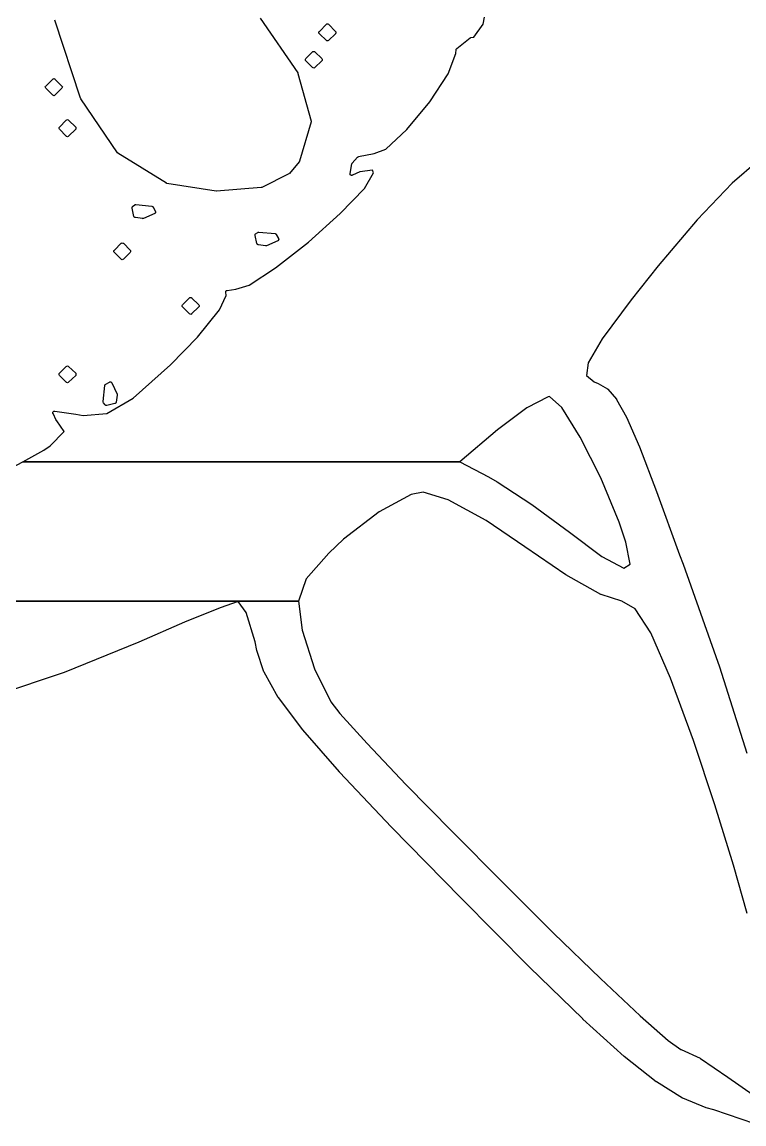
# Model space of a CAD drawing. Extents: x 83 to 346, y -162 to -57.
# Drawn here: x 148.054 to 150.288, y -143.642 to -140.231 of the extents above; entities that cross this region are included whole.
import ezdxf

# ---------------------------------------------------------------- set-up
doc = ezdxf.new("R2010")
doc.units = 0
doc.layers.add('BLACK', color=7, linetype='CONTINUOUS')

msp = doc.modelspace()

# ---------------------------------------------------------------- linework, layer by layer
at = {"layer": 'BLACK', "linetype": 'CONTINUOUS'}
for p, q in [((148.235, -140.467), (148.156, -140.225)), ((148.791, -140.219), (148.908, -140.388)), ((149.481, -140.238), (149.485, -140.216)), ((148.973, -140.261), (148.975, -140.26)), ((148.975, -140.26), (148.996, -140.238)), ((148.996, -140.238), (148.997, -140.237)), ((148.997, -140.237), (148.999, -140.237)), ((148.999, -140.237), (149.001, -140.237)), ((149.001, -140.237), (149.003, -140.238)), ((149.003, -140.238), (149.003, -140.238)), ((149.003, -140.238), (149.024, -140.26)), ((149.024, -140.26), (149.025, -140.261)), ((149.452, -140.278), (149.481, -140.238)), ((148.973, -140.263), (148.973, -140.261)), ((148.973, -140.265), (148.973, -140.263)), ((148.975, -140.267), (148.973, -140.265)), ((148.996, -140.288), (148.975, -140.267)), ((148.997, -140.289), (148.996, -140.288)), ((148.999, -140.289), (148.997, -140.289)), ((149.001, -140.289), (148.999, -140.289)), ((149.003, -140.288), (149.001, -140.289)), ((149.024, -140.267), (149.003, -140.288)), ((149.003, -140.288), (149.003, -140.288)), ((149.025, -140.265), (149.024, -140.266)), ((149.024, -140.266), (149.024, -140.267)), ((149.025, -140.261), (149.025, -140.261)), ((149.025, -140.261), (149.025, -140.263)), ((149.025, -140.263), (149.025, -140.265)), ((149.4, -140.313), (149.441, -140.28)), ((149.441, -140.28), (149.441, -140.28)), ((149.441, -140.28), (149.441, -140.28)), ((149.441, -140.28), (149.442, -140.28)), ((149.442, -140.28), (149.442, -140.279)), ((149.442, -140.279), (149.443, -140.279)), ((149.443, -140.279), (149.452, -140.278)), ((149.443, -140.279), (149.443, -140.279)), ((148.932, -140.344), (148.953, -140.323)), ((148.953, -140.323), (148.954, -140.322)), ((148.953, -140.323), (148.953, -140.323)), ((148.954, -140.322), (148.955, -140.322)), ((148.955, -140.322), (148.957, -140.322)), ((148.957, -140.322), (148.959, -140.322)), ((148.959, -140.322), (148.96, -140.323)), ((148.96, -140.323), (148.982, -140.344)), ((149.373, -140.391), (149.397, -140.328)), ((149.397, -140.328), (149.398, -140.316)), ((149.398, -140.315), (149.399, -140.314)), ((149.398, -140.316), (149.398, -140.315)), ((149.399, -140.314), (149.4, -140.313)), ((149.399, -140.314), (149.399, -140.314)), ((149.399, -140.314), (149.399, -140.314)), ((149.399, -140.314), (149.399, -140.314)), ((148.931, -140.346), (148.932, -140.344)), ((148.931, -140.348), (148.931, -140.346)), ((148.931, -140.35), (148.931, -140.348)), ((148.932, -140.35), (148.931, -140.35)), ((148.932, -140.344), (148.932, -140.344)), ((148.932, -140.351), (148.932, -140.35)), ((148.953, -140.372), (148.932, -140.351)), ((148.982, -140.351), (148.96, -140.372)), ((148.982, -140.344), (148.983, -140.346)), ((148.983, -140.35), (148.982, -140.351)), ((148.982, -140.351), (148.982, -140.351)), ((148.983, -140.346), (148.983, -140.348)), ((148.983, -140.348), (148.983, -140.35)), ((148.908, -140.388), (148.908, -140.389)), ((148.908, -140.389), (148.908, -140.39)), ((148.908, -140.39), (148.949, -140.538)), ((148.955, -140.373), (148.953, -140.372)), ((148.957, -140.374), (148.955, -140.373)), ((148.959, -140.373), (148.957, -140.374)), ((148.96, -140.372), (148.959, -140.373)), ((149.316, -140.478), (149.373, -140.391)), ((148.126, -140.432), (148.127, -140.43)), ((148.127, -140.43), (148.128, -140.429)), ((148.127, -140.43), (148.127, -140.43)), ((148.127, -140.43), (148.127, -140.43)), ((148.128, -140.429), (148.149, -140.408)), ((148.128, -140.429), (148.128, -140.429)), ((148.149, -140.408), (148.15, -140.407)), ((148.15, -140.407), (148.151, -140.407)), ((148.151, -140.407), (148.153, -140.406)), ((148.153, -140.406), (148.154, -140.407)), ((148.154, -140.407), (148.156, -140.407)), ((148.156, -140.407), (148.156, -140.408)), ((148.156, -140.408), (148.177, -140.429)), ((148.177, -140.429), (148.177, -140.429)), ((148.177, -140.429), (148.178, -140.43)), ((148.178, -140.43), (148.179, -140.432)), ((148.127, -140.434), (148.126, -140.432)), ((148.128, -140.436), (148.127, -140.434)), ((148.149, -140.457), (148.128, -140.436)), ((148.151, -140.458), (148.149, -140.457)), ((148.149, -140.457), (148.149, -140.457)), ((148.153, -140.459), (148.151, -140.458)), ((148.154, -140.458), (148.153, -140.459)), ((148.156, -140.457), (148.154, -140.458)), ((148.177, -140.436), (148.156, -140.457)), ((148.178, -140.434), (148.177, -140.436)), ((148.179, -140.432), (148.178, -140.434)), ((148.236, -140.468), (148.235, -140.467)), ((148.236, -140.469), (148.236, -140.468)), ((148.349, -140.636), (148.236, -140.469)), ((149.245, -140.564), (149.316, -140.478)), ((148.193, -140.534), (148.195, -140.533)), ((148.195, -140.533), (148.197, -140.534)), ((148.169, -140.559), (148.169, -140.557)), ((148.169, -140.557), (148.169, -140.557)), ((148.169, -140.557), (148.17, -140.557)), ((148.169, -140.561), (148.169, -140.559)), ((148.17, -140.563), (148.169, -140.561)), ((148.17, -140.556), (148.191, -140.535)), ((148.17, -140.557), (148.17, -140.556)), ((148.191, -140.584), (148.17, -140.563)), ((148.17, -140.563), (148.17, -140.563)), ((148.191, -140.535), (148.193, -140.534)), ((148.197, -140.534), (148.198, -140.535)), ((148.198, -140.535), (148.22, -140.556)), ((148.22, -140.563), (148.198, -140.584)), ((148.22, -140.556), (148.22, -140.556)), ((148.22, -140.556), (148.221, -140.557)), ((148.221, -140.561), (148.22, -140.563)), ((148.221, -140.557), (148.221, -140.559)), ((148.221, -140.559), (148.221, -140.561)), ((148.949, -140.54), (148.913, -140.662)), ((148.949, -140.538), (148.949, -140.538)), ((148.949, -140.538), (148.949, -140.539)), ((148.949, -140.539), (148.949, -140.539)), ((148.949, -140.539), (148.949, -140.54)), ((148.949, -140.54), (148.949, -140.54)), ((148.949, -140.54), (148.949, -140.54)), ((149.18, -140.625), (149.245, -140.564)), ((148.192, -140.585), (148.191, -140.584)), ((148.191, -140.584), (148.191, -140.584)), ((148.193, -140.585), (148.192, -140.585)), ((148.195, -140.586), (148.193, -140.585)), ((148.197, -140.585), (148.195, -140.586)), ((148.198, -140.584), (148.197, -140.585)), ((149.144, -140.638), (149.18, -140.625)), ((148.35, -140.636), (148.349, -140.636)), ((148.349, -140.636), (148.349, -140.636)), ((148.349, -140.636), (148.349, -140.636)), ((148.351, -140.637), (148.35, -140.636)), ((148.501, -140.73), (148.351, -140.637)), ((148.351, -140.637), (148.351, -140.637)), ((148.351, -140.637), (148.351, -140.637)), ((148.912, -140.664), (148.882, -140.7)), ((148.913, -140.663), (148.912, -140.664)), ((148.912, -140.664), (148.912, -140.664)), ((148.912, -140.664), (148.912, -140.664)), ((148.913, -140.662), (148.913, -140.663)), ((148.913, -140.663), (148.913, -140.663)), ((148.913, -140.663), (148.913, -140.663)), ((149.076, -140.668), (149.092, -140.649)), ((149.076, -140.669), (149.076, -140.668)), ((149.076, -140.668), (149.076, -140.668)), ((149.076, -140.668), (149.076, -140.668)), ((149.076, -140.67), (149.076, -140.669)), ((149.092, -140.649), (149.093, -140.649)), ((149.093, -140.649), (149.094, -140.648)), ((149.094, -140.648), (149.094, -140.648)), ((149.094, -140.648), (149.094, -140.648)), ((149.094, -140.648), (149.095, -140.648)), ((149.095, -140.647), (149.144, -140.638)), ((149.095, -140.648), (149.095, -140.647)), ((150.334, -140.66), (150.252, -140.73)), ((148.88, -140.701), (148.796, -140.743)), ((148.881, -140.7), (148.88, -140.701)), ((148.88, -140.701), (148.88, -140.701)), ((148.88, -140.701), (148.88, -140.701)), ((148.882, -140.7), (148.881, -140.7)), ((148.882, -140.7), (148.882, -140.7)), ((148.882, -140.7), (148.882, -140.7)), ((149.07, -140.7), (149.075, -140.67)), ((149.07, -140.701), (149.07, -140.7)), ((149.07, -140.7), (149.07, -140.7)), ((149.07, -140.702), (149.07, -140.701)), ((149.07, -140.701), (149.07, -140.701)), ((149.07, -140.703), (149.07, -140.702)), ((149.07, -140.702), (149.07, -140.702)), ((149.07, -140.704), (149.07, -140.703)), ((149.07, -140.703), (149.07, -140.703)), ((149.075, -140.67), (149.075, -140.67)), ((149.075, -140.67), (149.076, -140.67)), ((149.1, -140.695), (149.077, -140.705)), ((149.139, -140.69), (149.1, -140.695)), ((149.114, -140.746), (149.142, -140.698)), ((149.142, -140.698), (149.139, -140.69)), ((148.501, -140.731), (148.501, -140.73)), ((148.501, -140.73), (148.501, -140.73)), ((148.502, -140.731), (148.501, -140.731)), ((148.501, -140.731), (148.501, -140.731)), ((148.655, -140.755), (148.502, -140.731)), ((148.502, -140.731), (148.502, -140.731)), ((148.502, -140.731), (148.502, -140.731)), ((149.071, -140.704), (149.07, -140.704)), ((149.071, -140.705), (149.071, -140.704)), ((149.071, -140.704), (149.071, -140.704)), ((149.072, -140.705), (149.071, -140.705)), ((149.073, -140.705), (149.072, -140.705)), ((149.072, -140.705), (149.072, -140.705)), ((149.074, -140.706), (149.073, -140.705)), ((149.073, -140.705), (149.073, -140.705)), ((149.075, -140.706), (149.074, -140.706)), ((149.074, -140.706), (149.074, -140.706)), ((149.076, -140.706), (149.075, -140.706)), ((149.075, -140.706), (149.075, -140.706)), ((149.077, -140.705), (149.076, -140.705)), ((149.076, -140.705), (149.076, -140.706)), ((150.252, -140.73), (150.144, -140.843)), ((148.656, -140.755), (148.655, -140.755)), ((148.794, -140.743), (148.656, -140.755)), ((148.656, -140.755), (148.656, -140.755)), ((148.795, -140.743), (148.794, -140.743)), ((148.796, -140.743), (148.795, -140.743)), ((149.039, -140.824), (149.114, -140.746)), ((148.395, -140.804), (148.396, -140.803)), ((148.395, -140.805), (148.395, -140.804)), ((148.395, -140.804), (148.395, -140.804)), ((148.395, -140.804), (148.395, -140.804)), ((148.395, -140.806), (148.395, -140.805)), ((148.395, -140.805), (148.395, -140.805)), ((148.395, -140.807), (148.395, -140.806)), ((148.395, -140.806), (148.395, -140.806)), ((148.396, -140.802), (148.403, -140.797)), ((148.396, -140.803), (148.396, -140.802)), ((148.403, -140.797), (148.404, -140.796)), ((148.403, -140.797), (148.403, -140.797)), ((148.404, -140.796), (148.406, -140.796)), ((148.406, -140.796), (148.456, -140.801)), ((148.456, -140.801), (148.457, -140.801)), ((148.457, -140.801), (148.457, -140.802)), ((148.457, -140.802), (148.458, -140.802)), ((148.458, -140.802), (148.458, -140.802)), ((148.458, -140.802), (148.459, -140.802)), ((148.459, -140.802), (148.459, -140.802)), ((148.459, -140.802), (148.459, -140.803)), ((148.459, -140.803), (148.46, -140.803)), ((148.46, -140.803), (148.46, -140.804)), ((148.46, -140.804), (148.46, -140.804)), ((148.46, -140.804), (148.467, -140.817)), ((148.4, -140.833), (148.395, -140.807)), ((148.395, -140.807), (148.395, -140.807)), ((148.401, -140.834), (148.4, -140.833)), ((148.4, -140.833), (148.4, -140.833)), ((148.4, -140.833), (148.4, -140.833)), ((148.401, -140.835), (148.401, -140.834)), ((148.401, -140.834), (148.401, -140.834)), ((148.401, -140.834), (148.401, -140.834)), ((148.402, -140.835), (148.401, -140.835)), ((148.403, -140.836), (148.402, -140.835)), ((148.404, -140.836), (148.403, -140.836)), ((148.403, -140.836), (148.403, -140.836)), ((148.403, -140.836), (148.403, -140.836)), ((148.405, -140.836), (148.404, -140.836)), ((148.404, -140.836), (148.404, -140.836)), ((148.427, -140.839), (148.405, -140.836)), ((148.405, -140.836), (148.405, -140.836)), ((148.428, -140.84), (148.427, -140.839)), ((148.427, -140.839), (148.427, -140.839)), ((148.429, -140.839), (148.428, -140.839)), ((148.428, -140.839), (148.428, -140.84)), ((148.43, -140.839), (148.429, -140.839)), ((148.429, -140.839), (148.429, -140.839)), ((148.465, -140.824), (148.43, -140.839)), ((148.466, -140.823), (148.465, -140.823)), ((148.465, -140.823), (148.465, -140.824)), ((148.465, -140.824), (148.465, -140.824)), ((148.467, -140.822), (148.466, -140.822)), ((148.466, -140.822), (148.466, -140.822)), ((148.466, -140.822), (148.466, -140.822)), ((148.466, -140.822), (148.466, -140.823)), ((148.467, -140.817), (148.467, -140.817)), ((148.467, -140.817), (148.467, -140.817)), ((148.467, -140.817), (148.467, -140.818)), ((148.467, -140.818), (148.468, -140.819)), ((148.468, -140.819), (148.467, -140.82)), ((148.467, -140.82), (148.467, -140.821)), ((148.467, -140.821), (148.467, -140.821)), ((148.467, -140.821), (148.467, -140.821)), ((148.467, -140.821), (148.467, -140.822)), ((148.468, -140.819), (148.468, -140.819)), ((148.468, -140.819), (148.468, -140.819)), ((148.941, -140.912), (149.039, -140.824)), ((150.144, -140.843), (150.023, -140.986)), ((148.776, -140.889), (148.776, -140.888)), ((148.776, -140.888), (148.776, -140.888)), ((148.776, -140.888), (148.777, -140.888)), ((148.776, -140.89), (148.776, -140.889)), ((148.776, -140.889), (148.776, -140.889)), ((148.776, -140.891), (148.776, -140.89)), ((148.776, -140.89), (148.776, -140.89)), ((148.776, -140.89), (148.776, -140.89)), ((148.776, -140.892), (148.776, -140.891)), ((148.781, -140.917), (148.776, -140.892)), ((148.777, -140.887), (148.784, -140.882)), ((148.777, -140.888), (148.777, -140.887)), ((148.784, -140.882), (148.785, -140.881)), ((148.784, -140.882), (148.784, -140.882)), ((148.785, -140.881), (148.785, -140.881)), ((148.785, -140.881), (148.787, -140.881)), ((148.787, -140.881), (148.837, -140.886)), ((148.787, -140.881), (148.787, -140.881)), ((148.846, -140.908), (148.811, -140.924)), ((148.837, -140.886), (148.838, -140.886)), ((148.838, -140.886), (148.838, -140.886)), ((148.838, -140.886), (148.839, -140.886)), ((148.839, -140.886), (148.839, -140.887)), ((148.839, -140.887), (148.84, -140.887)), ((148.84, -140.887), (148.84, -140.887)), ((148.84, -140.887), (148.84, -140.888)), ((148.84, -140.888), (148.841, -140.888)), ((148.841, -140.888), (148.841, -140.888)), ((148.841, -140.888), (148.841, -140.889)), ((148.841, -140.889), (148.848, -140.901)), ((148.847, -140.908), (148.846, -140.908)), ((148.846, -140.908), (148.846, -140.908)), ((148.846, -140.908), (148.846, -140.908)), ((148.848, -140.906), (148.847, -140.907)), ((148.847, -140.907), (148.847, -140.907)), ((148.847, -140.907), (148.847, -140.907)), ((148.847, -140.907), (148.847, -140.908)), ((148.848, -140.901), (148.848, -140.902)), ((148.848, -140.902), (148.848, -140.902)), ((148.848, -140.902), (148.848, -140.902)), ((148.848, -140.902), (148.849, -140.903)), ((148.849, -140.904), (148.848, -140.904)), ((148.848, -140.904), (148.848, -140.905)), ((148.848, -140.905), (148.848, -140.905)), ((148.848, -140.905), (148.848, -140.906)), ((148.848, -140.906), (148.848, -140.906)), ((148.849, -140.903), (148.849, -140.903)), ((148.849, -140.903), (148.849, -140.904)), ((148.338, -140.94), (148.338, -140.938)), ((148.338, -140.938), (148.338, -140.938)), ((148.338, -140.938), (148.339, -140.938)), ((148.338, -140.942), (148.338, -140.94)), ((148.34, -140.944), (148.338, -140.942)), ((148.339, -140.938), (148.34, -140.937)), ((148.34, -140.937), (148.361, -140.916)), ((148.34, -140.937), (148.34, -140.937)), ((148.361, -140.916), (148.362, -140.915)), ((148.361, -140.916), (148.361, -140.916)), ((148.362, -140.915), (148.364, -140.914)), ((148.364, -140.914), (148.366, -140.915)), ((148.366, -140.915), (148.367, -140.915)), ((148.367, -140.915), (148.368, -140.916)), ((148.368, -140.916), (148.389, -140.937)), ((148.389, -140.937), (148.39, -140.938)), ((148.39, -140.942), (148.389, -140.944)), ((148.39, -140.938), (148.39, -140.94)), ((148.39, -140.94), (148.39, -140.942)), ((148.782, -140.918), (148.781, -140.917)), ((148.781, -140.917), (148.781, -140.917)), ((148.781, -140.917), (148.781, -140.917)), ((148.782, -140.919), (148.782, -140.918)), ((148.783, -140.92), (148.782, -140.919)), ((148.782, -140.919), (148.782, -140.919)), ((148.782, -140.919), (148.782, -140.919)), ((148.784, -140.92), (148.783, -140.92)), ((148.785, -140.921), (148.784, -140.92)), ((148.784, -140.92), (148.784, -140.92)), ((148.784, -140.92), (148.784, -140.92)), ((148.786, -140.921), (148.785, -140.921)), ((148.785, -140.921), (148.785, -140.921)), ((148.808, -140.924), (148.786, -140.921)), ((148.786, -140.921), (148.786, -140.921)), ((148.809, -140.924), (148.808, -140.924)), ((148.808, -140.924), (148.808, -140.924)), ((148.81, -140.924), (148.809, -140.924)), ((148.809, -140.924), (148.809, -140.924)), ((148.811, -140.924), (148.81, -140.924)), ((148.81, -140.924), (148.81, -140.924)), ((148.839, -140.992), (148.941, -140.912)), ((148.361, -140.965), (148.34, -140.944)), ((148.362, -140.966), (148.361, -140.965)), ((148.364, -140.967), (148.362, -140.966)), ((148.366, -140.966), (148.364, -140.967)), ((148.368, -140.965), (148.366, -140.966)), ((148.389, -140.944), (148.368, -140.965)), ((148.368, -140.965), (148.368, -140.965)), ((148.757, -141.046), (148.839, -140.992)), ((150.023, -140.986), (149.939, -141.091)), ((148.665, -141.122), (148.686, -141.077)), ((148.685, -141.065), (148.685, -141.064)), ((148.685, -141.064), (148.685, -141.064)), ((148.685, -141.064), (148.686, -141.064)), ((148.685, -141.066), (148.685, -141.065)), ((148.685, -141.065), (148.685, -141.065)), ((148.685, -141.065), (148.685, -141.065)), ((148.685, -141.065), (148.685, -141.065)), ((148.685, -141.067), (148.685, -141.066)), ((148.686, -141.077), (148.685, -141.067)), ((148.685, -141.067), (148.685, -141.067)), ((148.685, -141.067), (148.685, -141.067)), ((148.686, -141.063), (148.687, -141.062)), ((148.686, -141.064), (148.686, -141.063)), ((148.687, -141.062), (148.687, -141.062)), ((148.687, -141.062), (148.687, -141.062)), ((148.687, -141.062), (148.688, -141.062)), ((148.688, -141.062), (148.689, -141.062)), ((148.689, -141.062), (148.716, -141.058)), ((148.689, -141.062), (148.689, -141.062)), ((148.689, -141.062), (148.689, -141.062)), ((148.716, -141.058), (148.757, -141.046)), ((148.55, -141.108), (148.551, -141.106)), ((148.55, -141.11), (148.55, -141.108)), ((148.55, -141.112), (148.55, -141.11)), ((148.551, -141.112), (148.55, -141.112)), ((148.551, -141.106), (148.572, -141.085)), ((148.551, -141.106), (148.551, -141.106)), ((148.551, -141.113), (148.551, -141.112)), ((148.572, -141.134), (148.551, -141.113)), ((148.572, -141.085), (148.573, -141.084)), ((148.572, -141.085), (148.572, -141.085)), ((148.573, -141.084), (148.574, -141.084)), ((148.574, -141.084), (148.576, -141.084)), ((148.576, -141.084), (148.578, -141.084)), ((148.578, -141.084), (148.579, -141.085)), ((148.579, -141.085), (148.601, -141.106)), ((148.601, -141.113), (148.579, -141.134)), ((148.601, -141.106), (148.602, -141.108)), ((148.602, -141.112), (148.601, -141.113)), ((148.601, -141.113), (148.601, -141.113)), ((148.602, -141.108), (148.602, -141.11)), ((148.602, -141.11), (148.602, -141.112)), ((149.939, -141.091), (149.85, -141.212)), ((148.574, -141.135), (148.572, -141.134)), ((148.576, -141.136), (148.574, -141.135)), ((148.578, -141.135), (148.576, -141.136)), ((148.579, -141.134), (148.578, -141.135)), ((148.597, -141.206), (148.665, -141.122)), ((148.513, -141.292), (148.597, -141.206)), ((149.85, -141.212), (149.806, -141.286)), ((148.17, -141.318), (148.191, -141.297)), ((148.191, -141.297), (148.193, -141.296)), ((148.193, -141.296), (148.195, -141.295)), ((148.195, -141.295), (148.197, -141.296)), ((148.197, -141.296), (148.198, -141.297)), ((148.198, -141.297), (148.22, -141.318)), ((148.398, -141.395), (148.513, -141.292)), ((149.806, -141.286), (149.801, -141.325)), ((148.169, -141.321), (148.169, -141.319)), ((148.169, -141.319), (148.169, -141.319)), ((148.169, -141.319), (148.17, -141.319)), ((148.169, -141.323), (148.169, -141.321)), ((148.17, -141.325), (148.169, -141.323)), ((148.17, -141.319), (148.17, -141.318)), ((148.191, -141.346), (148.17, -141.325)), ((148.17, -141.325), (148.17, -141.325)), ((148.192, -141.347), (148.191, -141.346)), ((148.191, -141.346), (148.191, -141.346)), ((148.193, -141.347), (148.192, -141.347)), ((148.195, -141.348), (148.193, -141.347)), ((148.197, -141.347), (148.195, -141.348)), ((148.198, -141.346), (148.197, -141.347)), ((148.22, -141.325), (148.198, -141.346)), ((148.22, -141.318), (148.22, -141.318)), ((148.22, -141.318), (148.221, -141.319)), ((148.221, -141.323), (148.22, -141.325)), ((148.221, -141.319), (148.221, -141.321)), ((148.221, -141.321), (148.221, -141.323)), ((148.313, -141.352), (148.325, -141.346)), ((148.325, -141.346), (148.326, -141.345)), ((148.325, -141.346), (148.325, -141.346)), ((148.326, -141.345), (148.326, -141.345)), ((148.326, -141.345), (148.327, -141.345)), ((148.327, -141.345), (148.327, -141.345)), ((148.327, -141.345), (148.327, -141.345)), ((148.327, -141.345), (148.328, -141.345)), ((148.328, -141.345), (148.329, -141.345)), ((148.329, -141.345), (148.329, -141.345)), ((148.329, -141.345), (148.329, -141.345)), ((148.329, -141.345), (148.33, -141.346)), ((148.33, -141.346), (148.331, -141.346)), ((148.331, -141.346), (148.331, -141.346)), ((148.331, -141.346), (148.331, -141.346)), ((148.331, -141.346), (148.331, -141.347)), ((148.331, -141.347), (148.332, -141.348)), ((148.332, -141.348), (148.332, -141.348)), ((148.332, -141.348), (148.332, -141.348)), ((148.332, -141.348), (148.348, -141.383)), ((149.801, -141.325), (149.825, -141.345)), ((149.825, -141.345), (149.837, -141.35)), ((149.837, -141.35), (149.837, -141.35)), ((149.837, -141.35), (149.837, -141.35)), ((149.837, -141.35), (149.866, -141.366)), ((148.305, -141.406), (148.31, -141.356)), ((148.31, -141.355), (148.31, -141.354)), ((148.31, -141.354), (148.311, -141.354)), ((148.31, -141.356), (148.31, -141.355)), ((148.31, -141.355), (148.31, -141.355)), ((148.31, -141.356), (148.31, -141.356)), ((148.311, -141.354), (148.311, -141.353)), ((148.311, -141.353), (148.311, -141.353)), ((148.311, -141.353), (148.312, -141.353)), ((148.312, -141.353), (148.313, -141.352)), ((148.312, -141.353), (148.312, -141.353)), ((148.348, -141.383), (148.348, -141.383)), ((148.348, -141.383), (148.348, -141.384)), ((148.348, -141.384), (148.348, -141.384)), ((148.348, -141.384), (148.348, -141.385)), ((148.348, -141.385), (148.348, -141.385)), ((148.348, -141.385), (148.348, -141.386)), ((149.866, -141.366), (149.866, -141.367)), ((149.866, -141.367), (149.867, -141.367)), ((149.867, -141.367), (149.894, -141.398)), ((148.305, -141.408), (148.305, -141.406)), ((148.306, -141.41), (148.305, -141.408)), ((148.311, -141.416), (148.306, -141.41)), ((148.312, -141.417), (148.311, -141.416)), ((148.313, -141.418), (148.312, -141.417)), ((148.312, -141.417), (148.312, -141.417)), ((148.312, -141.417), (148.312, -141.417)), ((148.312, -141.417), (148.312, -141.417)), ((148.314, -141.418), (148.313, -141.418)), ((148.315, -141.418), (148.314, -141.418)), ((148.314, -141.418), (148.314, -141.418)), ((148.314, -141.418), (148.314, -141.418)), ((148.316, -141.418), (148.315, -141.418)), ((148.316, -141.443), (148.398, -141.395)), ((148.341, -141.412), (148.316, -141.418)), ((148.342, -141.412), (148.341, -141.412)), ((148.341, -141.412), (148.341, -141.412)), ((148.341, -141.412), (148.341, -141.412)), ((148.343, -141.411), (148.342, -141.412)), ((148.344, -141.411), (148.343, -141.411)), ((148.343, -141.411), (148.343, -141.411)), ((148.343, -141.411), (148.343, -141.411)), ((148.345, -141.409), (148.344, -141.41)), ((148.344, -141.41), (148.344, -141.41)), ((148.344, -141.41), (148.344, -141.41)), ((148.344, -141.41), (148.344, -141.411)), ((148.348, -141.386), (148.345, -141.408)), ((148.345, -141.408), (148.345, -141.408)), ((148.345, -141.408), (148.345, -141.408)), ((148.345, -141.408), (148.345, -141.409)), ((149.682, -141.391), (149.616, -141.425)), ((149.687, -141.39), (149.682, -141.391)), ((149.725, -141.424), (149.687, -141.39)), ((149.894, -141.398), (149.894, -141.398)), ((149.894, -141.398), (149.894, -141.399)), ((149.894, -141.399), (149.925, -141.454)), ((148.149, -141.44), (148.149, -141.439)), ((148.149, -141.439), (148.15, -141.439)), ((148.149, -141.441), (148.149, -141.44)), ((148.149, -141.44), (148.149, -141.44)), ((148.149, -141.442), (148.149, -141.441)), ((148.149, -141.441), (148.149, -141.441)), ((148.149, -141.443), (148.149, -141.442)), ((148.149, -141.442), (148.149, -141.442)), ((148.15, -141.443), (148.149, -141.443)), ((148.15, -141.438), (148.151, -141.437)), ((148.15, -141.439), (148.15, -141.438)), ((148.15, -141.438), (148.15, -141.438)), ((148.15, -141.438), (148.15, -141.438)), ((148.16, -141.463), (148.15, -141.443)), ((148.151, -141.437), (148.152, -141.436)), ((148.151, -141.437), (148.151, -141.437)), ((148.151, -141.437), (148.151, -141.437)), ((148.152, -141.436), (148.152, -141.436)), ((148.152, -141.436), (148.153, -141.436)), ((148.153, -141.436), (148.153, -141.436)), ((148.153, -141.436), (148.154, -141.436)), ((148.154, -141.436), (148.154, -141.436)), ((148.154, -141.436), (148.155, -141.436)), ((148.155, -141.436), (148.221, -141.445)), ((148.221, -141.445), (148.221, -141.445)), ((148.221, -141.445), (148.221, -141.445)), ((148.221, -141.445), (148.243, -141.449)), ((148.243, -141.449), (148.316, -141.443)), ((149.616, -141.425), (149.526, -141.493)), ((149.782, -141.516), (149.725, -141.424)), ((149.925, -141.454), (149.925, -141.454)), ((149.925, -141.454), (149.925, -141.454)), ((149.925, -141.454), (149.965, -141.546)), ((148.16, -141.464), (148.16, -141.463)), ((148.16, -141.463), (148.16, -141.463)), ((148.16, -141.463), (148.16, -141.463)), ((148.161, -141.464), (148.16, -141.464)), ((148.161, -141.465), (148.161, -141.464)), ((148.162, -141.465), (148.161, -141.465)), ((148.161, -141.465), (148.161, -141.465)), ((148.184, -141.499), (148.162, -141.465)), ((148.141, -141.543), (148.184, -141.499)), ((149.526, -141.493), (149.409, -141.592)), ((149.845, -141.642), (149.782, -141.516)), ((148.056, -141.592), (148.121, -141.556)), ((148.121, -141.556), (148.141, -141.543)), ((149.965, -141.546), (149.965, -141.546)), ((149.965, -141.546), (149.965, -141.546)), ((149.965, -141.546), (150.018, -141.684)), ((148, -141.622), (148.056, -141.592)), ((148.056, -141.592), (149.409, -141.592)), ((149.409, -141.592), (148.056, -141.592)), ((149.409, -141.592), (149.498, -141.639)), ((149.498, -141.639), (149.498, -141.639)), ((149.498, -141.639), (149.498, -141.639)), ((149.498, -141.639), (149.525, -141.654)), ((149.525, -141.654), (149.525, -141.654)), ((149.525, -141.654), (149.525, -141.654)), ((149.525, -141.654), (149.632, -141.724)), ((149.902, -141.779), (149.845, -141.642)), ((149.296, -141.686), (149.258, -141.694)), ((149.373, -141.71), (149.296, -141.686)), ((150.018, -141.684), (150.018, -141.684)), ((150.018, -141.684), (150.018, -141.684)), ((150.018, -141.684), (150.089, -141.88)), ((149.258, -141.694), (149.159, -141.747)), ((149.491, -141.774), (149.373, -141.71)), ((149.632, -141.724), (149.632, -141.724)), ((149.632, -141.724), (149.632, -141.724)), ((149.632, -141.724), (149.749, -141.81)), ((149.159, -141.747), (149.049, -141.832)), ((149.61, -141.855), (149.491, -141.774)), ((149.923, -141.841), (149.902, -141.779)), ((149.749, -141.81), (149.749, -141.81)), ((149.749, -141.81), (149.749, -141.81)), ((149.749, -141.81), (149.849, -141.885)), ((149.049, -141.832), (149.004, -141.875)), ((149.737, -141.942), (149.61, -141.855)), ((149.936, -141.909), (149.923, -141.841)), ((149.004, -141.875), (148.933, -141.955)), ((149.849, -141.885), (149.917, -141.922)), ((150.089, -141.88), (150.089, -141.88)), ((150.089, -141.88), (150.089, -141.88)), ((150.089, -141.88), (150.1, -141.909)), ((149.917, -141.922), (149.936, -141.909)), ((150.1, -141.909), (150.1, -141.909)), ((150.1, -141.909), (150.184, -142.145)), ((148.933, -141.955), (148.91, -142.024)), ((149.846, -142.003), (149.737, -141.942)), ((149.737, -141.942), (149.737, -141.942)), ((149.737, -141.942), (149.737, -141.942)), ((146.945, -142.024), (148.91, -142.024)), ((148.91, -142.024), (146.945, -142.024)), ((148.723, -142.025), (148.667, -142.044)), ((148.748, -142.059), (148.723, -142.025)), ((148.91, -142.024), (148.921, -142.113)), ((149.847, -142.003), (149.846, -142.003)), ((149.91, -142.024), (149.847, -142.003)), ((149.847, -142.003), (149.847, -142.003)), ((149.952, -142.047), (149.91, -142.024)), ((148.667, -142.044), (148.557, -142.089)), ((148.776, -142.15), (148.748, -142.059)), ((150, -142.122), (149.952, -142.047)), ((148.557, -142.089), (148.415, -142.151)), ((148.921, -142.113), (148.959, -142.233)), ((150.061, -142.262), (150, -142.122)), ((148.415, -142.151), (148.184, -142.245)), ((148.415, -142.151), (148.415, -142.151)), ((148.415, -142.151), (148.415, -142.151)), ((148.781, -142.176), (148.776, -142.15)), ((150.184, -142.145), (150.184, -142.145)), ((150.184, -142.145), (150.184, -142.145)), ((150.184, -142.145), (150.213, -142.227)), ((148.802, -142.242), (148.781, -142.176)), ((148.781, -142.176), (148.781, -142.176)), ((148.781, -142.176), (148.781, -142.176)), ((148.959, -142.233), (149.01, -142.335)), ((150.213, -142.227), (150.213, -142.227)), ((150.213, -142.227), (150.213, -142.227)), ((150.213, -142.227), (150.297, -142.494)), ((148.184, -142.245), (147.879, -142.347)), ((148.184, -142.245), (148.184, -142.245)), ((148.184, -142.245), (148.184, -142.245)), ((148.803, -142.243), (148.802, -142.242)), ((148.847, -142.322), (148.803, -142.243)), ((148.803, -142.243), (148.803, -142.243)), ((150.132, -142.455), (150.061, -142.262)), ((148.848, -142.322), (148.847, -142.322)), ((148.847, -142.322), (148.847, -142.322)), ((148.923, -142.422), (148.848, -142.322)), ((149.01, -142.335), (149.038, -142.371)), ((149.038, -142.371), (149.122, -142.464)), ((149.037, -142.552), (148.923, -142.422)), ((148.923, -142.422), (148.923, -142.422)), ((148.923, -142.422), (148.923, -142.422)), ((149.122, -142.464), (149.242, -142.591)), ((150.198, -142.654), (150.132, -142.455)), ((149.037, -142.553), (149.037, -142.552)), ((149.198, -142.723), (149.037, -142.553)), ((149.037, -142.553), (149.037, -142.553)), ((149.242, -142.591), (149.386, -142.738)), ((150.256, -142.841), (150.198, -142.654)), ((149.412, -142.942), (149.198, -142.723)), ((149.198, -142.723), (149.198, -142.723)), ((149.198, -142.723), (149.198, -142.723)), ((149.386, -142.738), (149.542, -142.895)), ((150.298, -142.991), (150.256, -142.841)), ((149.542, -142.895), (149.542, -142.895)), ((149.542, -142.895), (149.699, -143.051)), ((149.625, -143.157), (149.412, -142.942)), ((149.412, -142.942), (149.412, -142.942)), ((149.412, -142.942), (149.412, -142.942)), ((149.699, -143.051), (149.844, -143.192)), ((149.79, -143.317), (149.625, -143.157)), ((149.625, -143.157), (149.625, -143.157)), ((149.625, -143.157), (149.625, -143.157)), ((149.844, -143.192), (149.967, -143.307)), ((149.79, -143.318), (149.79, -143.317)), ((149.918, -143.433), (149.79, -143.318)), ((149.79, -143.318), (149.79, -143.318)), ((149.967, -143.307), (150.054, -143.384)), ((150.054, -143.384), (150.093, -143.412)), ((150.093, -143.412), (150.093, -143.412)), ((150.093, -143.412), (150.094, -143.412)), ((150.094, -143.412), (150.153, -143.438)), ((150.017, -143.512), (149.918, -143.433)), ((149.918, -143.433), (149.918, -143.433)), ((149.918, -143.433), (149.918, -143.433)), ((150.153, -143.438), (150.153, -143.438)), ((150.153, -143.438), (150.154, -143.439)), ((150.154, -143.439), (150.239, -143.497)), ((150.239, -143.497), (150.239, -143.497)), ((150.239, -143.497), (150.239, -143.497)), ((150.239, -143.497), (150.317, -143.552)), ((150.018, -143.512), (150.017, -143.512)), ((150.017, -143.512), (150.017, -143.512)), ((150.098, -143.562), (150.018, -143.512)), ((150.099, -143.562), (150.098, -143.562)), ((150.172, -143.592), (150.099, -143.562)), ((150.099, -143.562), (150.099, -143.562)), ((150.195, -143.598), (150.172, -143.592)), ((150.172, -143.592), (150.172, -143.592)), ((150.172, -143.592), (150.172, -143.592)), ((150.322, -143.642), (150.195, -143.598))]:
    msp.add_line(p, q, dxfattribs=at)

doc.saveas('drawing.dxf')
